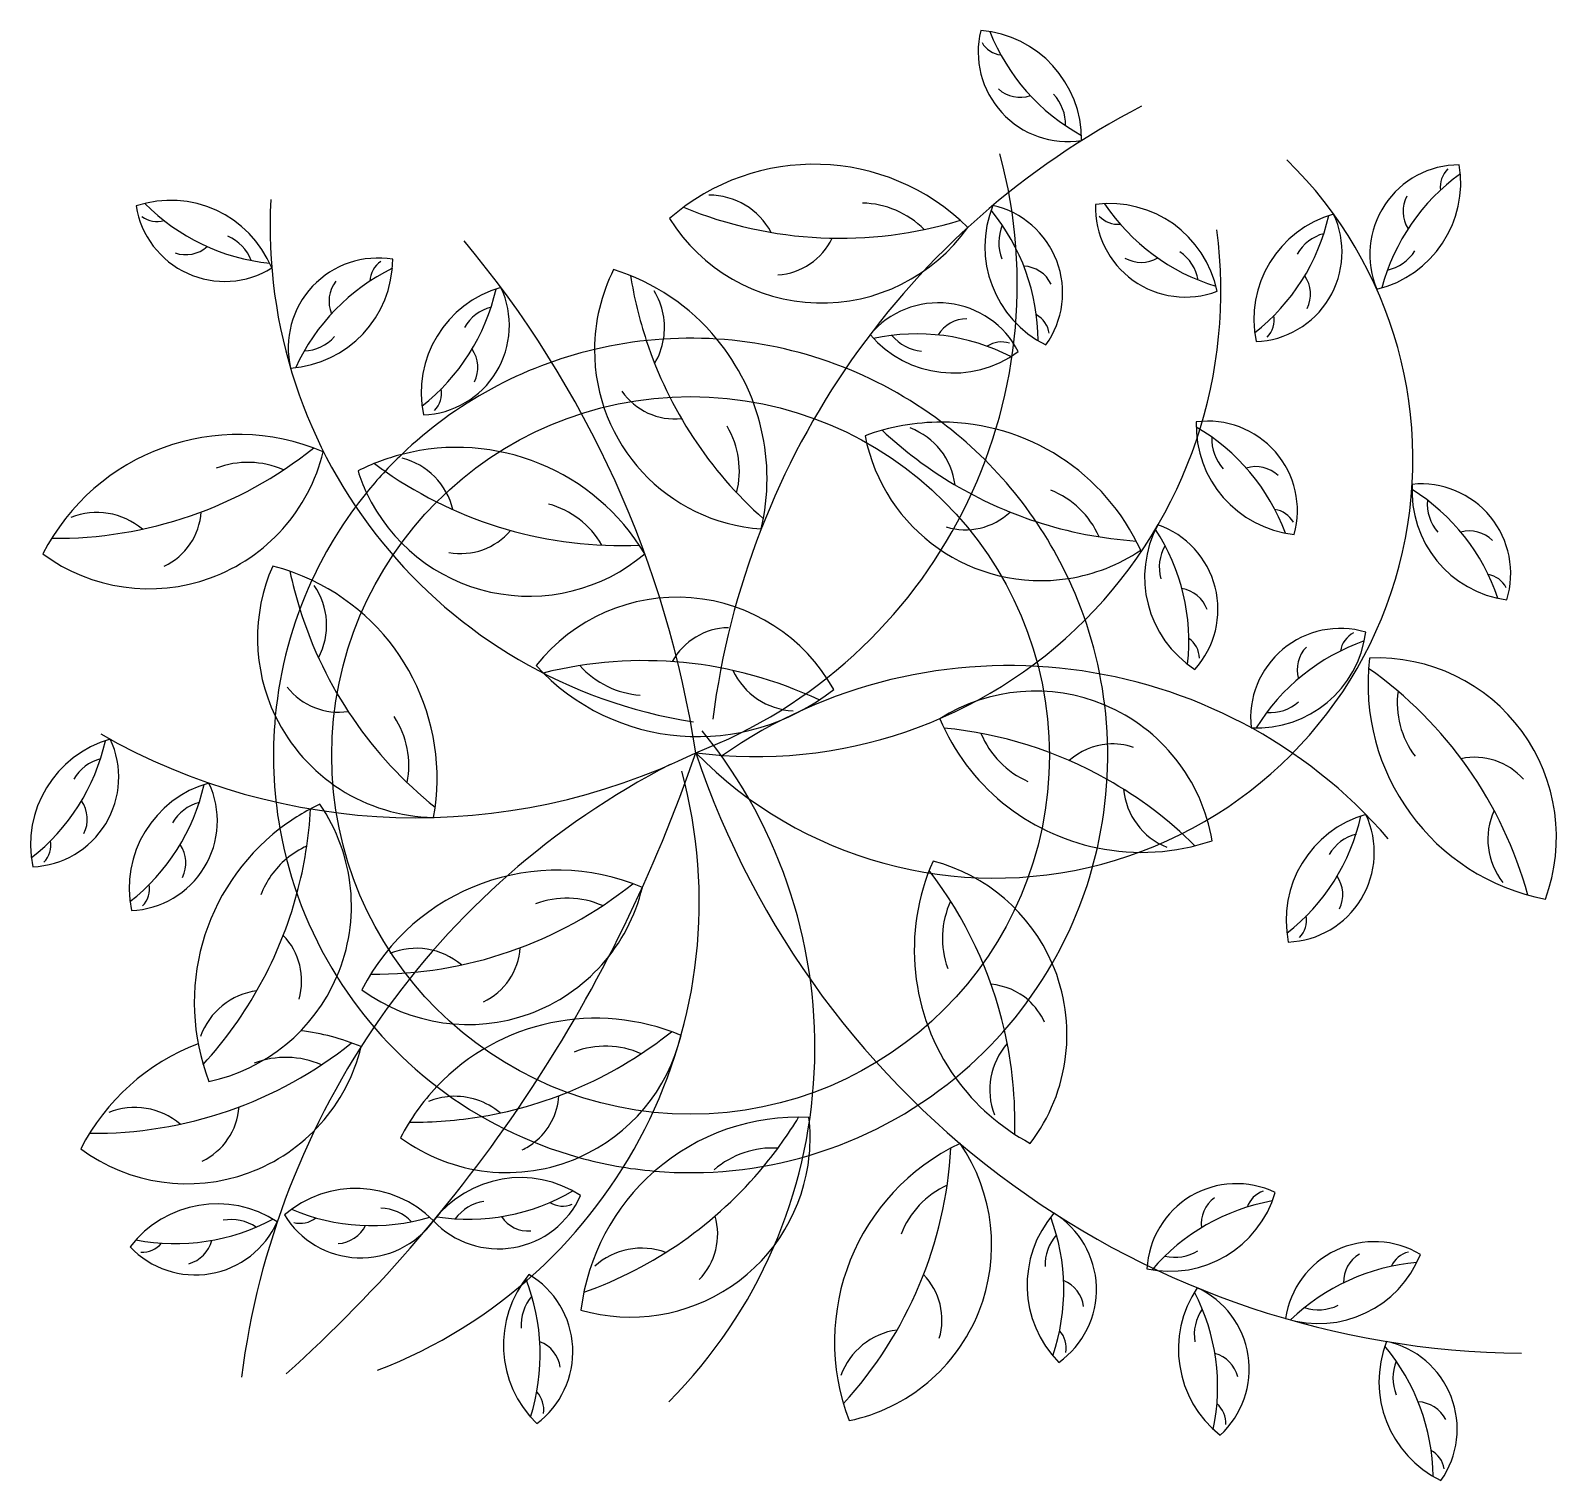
# Model space of a CAD drawing. Extents: x 7.748 to 8.271, y 4.635 to 5.132.
import ezdxf

# ---------------------------------------------------------------- set-up
doc = ezdxf.new("R2010")
doc.units = 0
doc.header["$MEASUREMENT"] = 0
doc.layers.add('VEGET', color=64, linetype='CONTINUOUS')
doc.layers.add('VEGET-I', color=62, linetype='CONTINUOUS')

msp = doc.modelspace()

# ---------------------------------------------------------------- linework, layer by layer
at = {"layer": 'VEGET'}
for centre, radius, start, end in [((8.10351128909835, 5.124710928726452), 0.0307167645179186, 166.1542876011256, 278.8337853738938), ((8.070665156436966, 5.094619282118281), 0.03756416621039793, 359.602272109853, 85.38580086517125), ((8.016523215754882, 5.011113232079275), 0.07512833242079586, 45.41565005599082, 131.1991788113091), ((8.237706115383425, 5.055334834110183), 0.0307167645179186, 90.14494763204577, 202.824445404814), ((8.20056612969809, 5.079931522702213), 0.03756416621039793, 283.5929321407732, 9.376460896091485), ((7.796081357149173, 5.036313189255242), 0.03756416621039793, 22.54554657667575, 108.329075331994), ((7.814598759677901, 5.076828389242275), 0.0307167645179186, 189.0975620679483, 301.7770598407165), ((8.112642747765861, 5.058023878765274), 0.03756416621039793, 157.9229997268643, 243.7065284821826), ((8.071003771122836, 5.042194436244391), 0.0307167645179186, 324.4750152181369, 77.15451299090508), ((8.143721565730868, 5.071463622259938), 0.0307167645179186, 178.1182235461623, 290.7977213189305), ((8.117826784766278, 5.035216747288486), 0.03756416621039793, 11.56620805488977, 97.349736810208), ((8.019154736328215, 5.100167022594182), 0.0614335290358372, 211.9676655472634, 324.6471633200316), ((8.20480330915765, 5.033009488850216), 0.03756416621039793, 105.7875212396781, 191.5710499949964), ((8.166748672438572, 5.056165918855275), 0.0307167645179186, 272.3395367309507, 25.01903450371887), ((7.867104638101359, 5.023390800334504), 0.0307167645179186, 80.41768232755739, 193.0971801003255), ((7.834654425160876, 5.053908980269054), 0.03756416621039793, 273.8656668362848, 359.649195591603), ((8.002764538763872, 5.022590900926601), 0.0614335290358372, 153.302651416127, 179.7924889406747), ((7.925331507676584, 4.97852699049827), 0.07512833242079586, 39.55634846936015, 72.53416468017271), ((7.919493362030805, 5.007883420001508), 0.03756416621039793, 105.7875212396781, 191.5710499949964), ((7.881438725311727, 5.031039850006567), 0.0307167645179186, 272.3395367309507, 25.01903450371887), ((8.059205001330746, 5.00805914788082), 0.0307167645179186, 27.14486910981784, 139.824366882586), ((7.974249254556666, 4.883719407253474), 0.1429360780590317, 53.01292622888547, 86.38752279866878), ((8.064259671333255, 5.052317773453311), 0.03756416621039793, 220.5928536185452, 306.3763823738635), ((7.974249254556666, 4.883719407253474), 0.1429360780590317, 103.3145958777476, 133.8294237852581), ((7.819215689912787, 4.91855368522554), 0.07512833242079586, 67.14170924277781, 152.925237998096), ((8.060149356800817, 4.922764366683344), 0.07512833242079586, 24.56389524177723, 89.9273807612339), ((8.185040311528212, 4.996815407859446), 0.03756416621039793, 178.2125295917951, 263.9960583471133), ((8.15147402177476, 4.967529236744265), 0.0307167645179186, 344.7645450830677, 97.44404285583585), ((7.788695298786639, 5.002255586226102), 0.0614335290358372, 233.6937247340504, 346.3732225068185), ((7.894139560570598, 4.914115654095033), 0.07512833242079586, 104.5511070129806, 116.7696234323313), ((7.950438544175076, 5.096884666431158), 0.1412382219482362, 233.2365366768906, 235.0818884406167), ((7.918879337513373, 4.999704473121951), 0.0614335290358372, 197.5381101682857, 205.0175340974186), ((7.974249254556666, 4.883719407253474), 0.1429360780590317, 140.9729111904045, 155.1796021974978), ((8.259008516467132, 4.974223959878913), 0.03756416621039793, 176.3967428752659, 262.1802716305842), ((8.224531115355564, 4.946016080855627), 0.0307167645179186, 342.9487583665385, 95.62825613930664), ((8.167381588964194, 4.9448088515905), 0.03756416621039793, 151.4722499320486, 237.2557786873668), ((8.124227813266087, 4.933757730860101), 0.0307167645179186, 318.0242654233211, 70.70376319608928), ((8.094307331669775, 5.005048844310979), 0.0614335290358372, 278.7899887816069, 303.795408505818), ((7.887301794239564, 4.923893781713696), 0.0614335290358372, 156.2790472777481, 205.7176406626848), ((7.812261218035764, 4.875868638001233), 0.07512833242079586, 64.57462315094168, 75.51056054179381), ((7.974249254556666, 4.883719407253474), 0.1429360780590317, 6.935713549567378, 25.09293421656403), ((8.196850357143434, 4.896502373843729), 0.0307167645179186, 73.52091510894545, 186.2004128817136), ((8.16829959830125, 4.93069637618238), 0.03756416621039793, 266.9688996176728, 352.7524283729911), ((8.281494403392237, 4.908183104082115), 0.07512833242079586, 173.2045883441172, 258.9881170994354), ((8.209505091982354, 4.855694614407412), 0.0614335290358372, 339.7566038353898, 92.43610160815797), ((8.092365456279815, 4.844332766905296), 0.0614335290358372, 9.53740362022625, 67.23291865492051), ((7.974249254556666, 4.883719407253474), 0.1429360780590317, 174.5739686251791, 190.1072052633939), ((7.785649709554017, 4.853109023539199), 0.03756416621039793, 105.7875212396781, 191.5710499949964), ((7.747595072834939, 4.876265453544258), 0.0307167645179186, 272.3395367309507, 25.01903450371887), ((7.819453522075467, 4.838127468044777), 0.03756416621039793, 105.7875212396781, 191.5710499949964), ((7.781398885356388, 4.861283898049837), 0.0307167645179186, 272.3395367309507, 25.01903450371887), ((8.21585468355499, 4.827331588325832), 0.03756416621039793, 105.7875212396781, 191.5710499949964), ((8.177800046835912, 4.850488018330891), 0.0307167645179186, 272.3395367309507, 25.01903450371887), ((7.879319622891436, 4.799072876942658), 0.07512833242079586, 127.5509726138402, 201.0871258124441), ((8.128777131478406, 4.925645080947104), 0.07512833242079586, 258.3721725477225, 288.768916884272), ((7.974249254556666, 4.883719407253474), 0.1429360780590317, 330.1060911452025, 347.2026463133049), ((8.041782832060626, 4.788091545094669), 0.0614335290358372, 322.6475807872932, 23.3908102111148), ((7.796601027378347, 4.832165723026713), 0.0614335290358372, 281.8556125483984, 336.77332614563), ((7.974249254556666, 4.883719407253474), 0.1429360780590317, 212.0173153686607, 232.5331715307459), ((7.832193506777217, 4.714719168441655), 0.07512833242079586, 67.14170924277781, 83.51903384999068), ((7.832193506777217, 4.714719168441655), 0.07512833242079586, 110.7881768265292, 152.925237998096), ((7.801673115651068, 4.798421069442217), 0.0614335290358372, 233.6937247340504, 346.3732225068185), ((7.941792704306741, 4.718550652922315), 0.07512833242079586, 136.4951108913771, 152.925237998096), ((7.974249254556666, 4.883719407253474), 0.1429360780590317, 286.5298399696692, 309.4068644633019), ((8.126028011610117, 4.817078649611594), 0.07512833242079586, 215.6618812769293, 241.8790940513389), ((7.911272313180593, 4.802252553922877), 0.0614335290358372, 233.6937247340504, 293.7078439073748), ((8.098699715950348, 4.682859305243543), 0.07512833242079586, 115.3035970571259, 201.0871258124441), ((8.01598112043726, 4.715952151327598), 0.0614335290358372, 281.8556125483984, 34.53511032116663), ((7.974249254556666, 4.883719407253474), 0.1429360780590317, 254.4674826304002, 265.0492942194222), ((7.953781504729237, 4.752738005581825), 0.0614335290358372, 253.8423905037192, 354.3507919894153), ((7.916016619770345, 4.701510129579284), 0.03756416621039793, 56.88301388626454, 142.6665426415827), ((8.011265833289983, 4.684671461115978), 0.07512833242079586, 131.063841148993, 173.0739037677648), ((7.859509776570937, 4.697806336711621), 0.03756416621039793, 44.83373741128603, 130.6172661666043), ((7.908453735032146, 4.745409769678457), 0.0307167645179186, 223.435029377542, 336.1145271503102), ((8.161303564212137, 4.706294778770109), 0.0307167645179186, 64.43240648235557, 177.1119042551237), ((8.138512531161002, 4.744569371372283), 0.03756416621039793, 257.880390991083, 343.6639197464012), ((7.812039732764924, 4.692547053542335), 0.03756416621039793, 56.74033805000426, 142.5238668053225), ((8.127119876340384, 4.702263742326585), 0.03756416621039793, 139.0039440576274, 224.7874728129457), ((8.08259792546836, 4.700790135544073), 0.0307167645179186, 305.5559595489, 58.23545732166818), ((7.804586188626258, 4.736465390329755), 0.0307167645179186, 223.2923535412768, 335.971851314045), ((7.861277689355826, 4.742317572492997), 0.0307167645179186, 211.3857529025586, 324.0652506753268), ((8.208522593002058, 4.686410852161845), 0.0307167645179186, 59.09073229908775, 171.7702300718559), ((8.189393701470069, 4.726640954512667), 0.03756416621039793, 252.5387168078152, 338.3222455631334), ((7.947677631896869, 4.681790346780514), 0.03756416621039793, 140.0899068012412, 225.8734355565595), ((7.903191606335155, 4.67947320282236), 0.0307167645179186, 306.6419222925138, 59.32142006528197), ((8.178956986894722, 4.680307349217415), 0.03756416621039793, 145.9256198415661, 231.7091485968843), ((8.13493710784536, 4.673479035012584), 0.0307167645179186, 312.4776353328387, 65.15713310560685), ((8.24768704475905, 4.669165820107766), 0.03756416621039793, 158.4699720153336, 244.2535007706518), ((8.206201078447398, 4.652939599796531), 0.0307167645179186, 325.0219875066061, 77.70148527937427)]:
    msp.add_arc(centre, radius, start, end, dxfattribs=at)
at = {"layer": 'VEGET-I'}
msp.add_circle((7.974249254556666, 4.883719407253474), 0.1229360780590317, dxfattribs=at)
for centre, radius, start, end in [((8.142286500017676, 5.157974668629603), 0.07061911097411812, 201.8527141097305, 241.1384670254125), ((8.081629237694607, 5.132350176355963), 0.008730457211267095, 210.4160774011757, 262.8992221293759), ((8.087169101261175, 5.12032053232013), 0.0111484449818184, 227.9910730514298, 288.4689601728007), ((8.087585908855988, 5.099802866544472), 0.01516172537137463, 358.7212638647947, 43.35471405616077), ((8.255336011996242, 4.861187238603953), 0.275698193365916, 117.3310264303958, 172.7136211872591), ((7.91422336858577, 5.045093349008941), 0.1719429447657858, 291.0544237845417, 15.08739895610691), ((8.078337005268914, 4.985128165591655), 0.1434362620208351, 224.4792691155221, 45.69938948375248), ((8.279357530715373, 5.025751849557768), 0.07061911097411812, 125.8433741406507, 165.1291270563327), ((8.239828459698327, 5.078414650673364), 0.008730457211267095, 134.406737432096, 186.8898821602961), ((7.837339654343017, 5.122576013049559), 0.07061911097411812, 224.7959885765533, 264.0817414922352), ((8.002121665136956, 5.065019383430561), 0.1719429447657858, 176.9672268491299, 261.0002020206952), ((7.980676303045743, 5.051737661085307), 0.02392386835213443, 27.82557946393284, 90.330660698897), ((8.032676645861217, 5.042605966725811), 0.03032345074274926, 44.53464181093248, 89.16809200229858), ((8.174759072991279, 5.11204276120155), 0.07061911097411812, 213.8166500547673, 253.1024029704492), ((8.229495011281877, 5.070130794820582), 0.0111484449818184, 151.98173308235, 212.4596202037209), ((7.791469841719477, 5.075333253110147), 0.008730457211267095, 233.3593518679984, 285.8424965961987), ((8.025502117386605, 5.202145864764657), 0.1412382219482362, 247.6660920558683, 286.9518449715503), ((8.022683297125175, 5.025607538800202), 0.07061911097411812, 0.1734417267418387, 39.45919464242385), ((8.12073124501725, 5.074400871222163), 0.008730457211267095, 222.3800133462125, 274.8631580744127), ((8.123994972610994, 5.084132229395565), 0.07061911097411812, 308.0379632395557, 347.3237161552376), ((7.809642867127918, 5.047682747603118), 0.01516172537137463, 21.66453833161741, 66.29798852298352), ((7.996543974585839, 5.042695028945313), 0.1593958047964342, 262.592808710896, 7.613956994457649), ((8.095003992181702, 5.059457653981845), 0.01516172537137463, 157.041991481806, 201.6754416731721), ((8.195108617631199, 5.047814703003895), 0.01516172537137463, 104.9065129946198, 149.5399631859859), ((7.801260844525303, 5.066414806607455), 0.0111484449818184, 250.9343475182526, 311.4122346396235), ((7.623303298837564, 4.830666034047012), 0.356795792642309, 8.699045677419722, 39.9955131713604), ((8.002670274568704, 5.070609734894873), 0.0222968899636368, 273.8044509975676, 334.2823381189386), ((8.133305453089692, 5.043795339064708), 0.01516172537137463, 10.68519980983143, 55.31865000119755), ((8.209686767942113, 5.064765924529011), 0.01516172537137463, 282.7119238957149, 327.345374087081), ((7.873095999341982, 5.045780214540004), 0.008730457211267095, 124.6794721276074, 177.1626168558077), ((8.08781187408825, 5.040237306045803), 0.0111484449818184, 26.31180066844117, 86.78968778981208), ((8.128644469889798, 5.063780923195851), 0.0111484449818184, 239.9550089964666, 300.4328961178375), ((7.903158943950316, 4.987195767471795), 0.07061911097411812, 116.1161088361623, 155.4018617518443), ((7.86151148581788, 5.039361377388698), 0.0111484449818184, 142.2544677778616, 202.7323548992325), ((8.093169791044343, 5.070202494649511), 0.1412382219482362, 189.001077924732, 198.3029110199117), ((8.175520342241805, 5.041695241857526), 0.0111484449818184, 334.1763221812549, 34.65420930262585), ((7.838685025484147, 5.059006160546857), 0.07061911097411812, 308.0379632395557, 347.3237161552376), ((7.941388660229017, 5.030271683315511), 0.02392386835213443, 350.5780520046526, 31.66564656776066), ((7.909798670504354, 5.022688634155187), 0.01516172537137463, 104.9065129946198, 149.5399631859859), ((8.068660554833198, 5.022092507844578), 0.0111484449818184, 88.98165456012207, 149.4595416814929), ((8.088516004368703, 5.027012079223052), 0.008730457211267095, 8.736805018187068, 61.21994974638724), ((8.165511690366207, 5.033021758612707), 0.008730457211267095, 316.6013265310008, 9.084471259201022), ((7.841081582012765, 5.037420406506277), 0.01516172537137463, 272.9846585912265, 317.6181087825926), ((7.974249254556666, 4.883719407253474), 0.1429360780590317, 86.38752279866878, 103.3145958777476), ((8.093169791044343, 5.070202494649511), 0.1412382219482362, 198.3029110199117, 228.2868308404139), ((7.941388660229017, 5.030271683315511), 0.02392386835213443, 329.1605653327965, 350.5780520046526), ((7.925331507676584, 4.97852699049827), 0.07512833242079586, 346.7506359248545, 39.55634846936015), ((8.051755646684526, 4.957517081346718), 0.07061911097411812, 62.84329561842272, 102.1290485341047), ((8.05488768695912, 5.037306200623647), 0.01516172537137463, 219.7118453734869, 264.345295564853), ((8.080732804389962, 5.016646113201856), 0.008730457211267095, 71.40665890986789, 123.8898036380681), ((7.890210395114959, 5.016569173008818), 0.0111484449818184, 334.1763221812549, 34.65420930262585), ((8.002764538763872, 5.022590900926601), 0.0614335290358372, 179.7924889406747, 265.9821491888952), ((7.880201743239361, 5.007895689763998), 0.008730457211267095, 316.6013265310008, 9.084471259201022), ((7.968945842323929, 5.02129996841732), 0.0222968899636368, 215.1394368664313, 275.6173239878022), ((7.960631199610894, 4.98110718216947), 0.03032345074274926, 345.8696276797961, 30.50307787116224), ((8.060149356800817, 4.922764366683344), 0.07512833242079586, 89.9273807612339, 110.3474239970954), ((8.136538483130812, 5.098089176119319), 0.1412382219482362, 226.8143372416547, 251.8780484363398), ((8.041110570287703, 4.973487832564047), 0.02392386835213443, 6.97382464971925, 69.47890588468344), ((7.974249254556666, 4.883719407253474), 0.1429360780590317, 25.09293421656403, 53.01292622888547), ((8.111903464387957, 4.93521570455912), 0.07061911097411812, 20.46297159167263, 59.74872450735457), ((7.756842352024845, 5.099339896386505), 0.1412382219482362, 269.3921512426553, 308.6779041583373), ((7.894139560570598, 4.914115654095033), 0.07512833242079586, 30.98609467701311, 104.5511070129806), ((8.094307331669775, 5.005048844310979), 0.0614335290358372, 191.1159107330498, 278.7899887816069), ((8.16799881785368, 4.992043730662664), 0.01516172537137463, 177.3315213467368, 221.9649715381028), ((7.822564006207162, 4.953788815673861), 0.03032345074274926, 66.26070099771947, 110.8941511890856), ((7.974249254556666, 4.883719407253474), 0.142936078059032, 133.829423785258, 140.9729111904045), ((7.869546628353585, 4.962391249045402), 0.02392386835213443, 13.39602408495513, 75.90110531991932), ((7.950438544175076, 5.096884666431158), 0.1412382219482362, 235.0818884406167, 272.5222895925726), ((8.16791788370235, 4.971521991284243), 0.0111484449818184, 46.60133053337197, 107.0792176547428), ((7.918879337513373, 4.999704473121951), 0.0614335290358372, 205.0175340974186, 310.2176079410538), ((8.086454688289297, 4.946444636424175), 0.03032345074274926, 23.68288699671889, 68.31633718808499), ((8.183956536123333, 4.914972613035327), 0.07061911097411812, 18.64718487514345, 57.93293779082538), ((7.784323022848866, 4.968695879154012), 0.0222968899636368, 295.5305101843546, 356.0083973057255), ((7.917631085041815, 4.940589677547004), 0.03032345074274926, 30.10508643195476, 74.73853662332087), ((8.173164360290425, 4.95936152635169), 0.008730457211267095, 29.02633488311778, 81.509479611318), ((8.241824383785614, 4.969994658055524), 0.01516172537137463, 175.5157346302076, 220.1491848215737), ((7.770877270779836, 4.943022903001553), 0.02392386835213443, 49.55163865071983, 112.056719885684), ((8.068381574338634, 4.983295089636274), 0.0222968899636368, 252.952696183354, 313.430583304725), ((8.136538483130812, 5.098089176119319), 0.1412382219482362, 251.8780484363398, 266.1000901573367), ((7.895549516897098, 4.975187332064051), 0.0222968899636368, 259.3748956185899, 319.8527827399608), ((8.074349742745106, 4.922704611151768), 0.07061911097411812, 353.7226919319261, 33.00844484760805), ((8.241093235318495, 4.949485787794788), 0.0111484449818184, 44.78554381684271, 105.2634309382136), ((8.150015591329492, 4.948215247938688), 0.01516172537137463, 150.5912416869902, 195.2246918783563), ((7.97511288040482, 4.976135399636659), 0.1412382219482362, 191.9774737863531, 197.445269514536), ((7.974249254556666, 4.883719407253474), 0.1429360780590317, 155.1796021974978, 174.5739686251791), ((7.812261218035764, 4.875868638001233), 0.07512833242079586, 349.7270317864755, 64.57462315094168), ((7.82560988995677, 4.928377288153261), 0.02392386835213443, 332.1369611944176, 34.64204242938178), ((8.245951759140274, 4.937165188367882), 0.008730457211267095, 27.2105481665886, 79.69369289478881), ((7.969596443700161, 4.876486732556033), 0.0614335290358372, 29.08887191074672, 141.7683696835149), ((8.140709618842223, 4.929924616087415), 0.0111484449818184, 19.86105087362545, 80.33893799499627), ((7.97511288040482, 4.976135399636659), 0.1412382219482362, 197.445269514536, 231.263226702035), ((7.987544566528586, 4.905178815481054), 0.0222968899636368, 90.92565736105101, 151.4035444824219), ((8.205486904926273, 4.918010333309375), 0.008730457211267095, 117.7827049089955, 170.2658496371957), ((8.139923448543794, 4.91670401246175), 0.008730457211267095, 2.286055223371264, 54.76919995157144), ((8.228297448925115, 4.856239813161909), 0.07061911097411812, 109.2193416175504, 148.5050945332324), ((8.193215436307696, 4.913029020037923), 0.0111484449818184, 135.3577005592497, 195.8355876806206), ((7.95813536000761, 4.774955372586204), 0.1412382219482362, 64.78729841935169, 104.0730513350336), ((7.97669721765623, 4.965295974838725), 0.07512833242079586, 222.5368564194742, 308.3203851747924), ((7.958982504210939, 4.934654261974257), 0.03032345074274926, 221.6558481744159, 266.289298365782), ((8.083398350351775, 4.74255445166265), 0.1719429447657858, 40.9195451942872, 124.9525203658525), ((8.010458599604618, 4.922922463398467), 0.02392386835213443, 204.9467858274162, 267.4518670623804), ((8.125024546787483, 4.798222786697582), 0.1412382219482362, 15.45503034399473, 54.74078325967666), ((7.853595749939223, 4.920848570183442), 0.0222968899636368, 218.1158327280524, 278.5937198494233), ((8.092365456279815, 4.844332766905296), 0.0614335290358372, 67.23291865492051, 122.2169013929944), ((8.246708448327194, 4.901651414413282), 0.03032345074274926, 172.3235800990589, 216.957030290425), ((7.974249254556666, 4.883719407253474), 0.1429360780590317, 347.2026463133049, 6.935713549567378), ((8.1727002874755, 4.913555333485946), 0.01516172537137463, 266.0878913726145, 310.7213415639806), ((7.887301794239564, 4.923893781713696), 0.0614335290358372, 205.7176406626848, 268.9585450505163), ((7.847379315786354, 4.880278269516158), 0.03032345074274926, 348.8460235414172, 33.47947373278335), ((8.128777131478406, 4.925645080947104), 0.07512833242079586, 202.9853881289537, 258.3721725477225), ((7.704841373007358, 4.904231764084548), 0.07061911097411812, 308.0379632395557, 347.3237161552376), ((7.880164527870049, 5.079948478030137), 0.2175613989349242, 240.2296392144365, 296.1341251952263), ((7.844898969057121, 4.783598337130102), 0.1719429447657858, 315.1302977977441, 39.16327296930936), ((8.047587380235615, 4.752491069389896), 0.1412382219482362, 60.58676392136584, 84.52158304451315), ((8.101829469998954, 4.902698421484207), 0.03032345074274926, 202.1043798838953, 246.7378300752614), ((7.497976818351108, 5.047146069470274), 0.504888827083524, 311.9854321626831, 341.2229745502544), ((8.262105035888561, 4.980695018101994), 0.3018074794705684, 198.5602099890666, 269.396402221445), ((8.118880618585056, 4.865364098379249), 0.0222968899636368, 94.49580510617656, 131.8520761919014), ((8.118880618585056, 4.865364098379249), 0.0222968899636368, 71.37418907053046, 94.49580510617656), ((7.775955018027565, 4.867914237692878), 0.01516172537137463, 104.9065129946198, 149.5399631859859), ((8.093836822440824, 4.635717704555401), 0.275698193365916, 117.3310264303958, 172.7136211872591), ((7.805240251817464, 4.833559557032051), 0.1719429447657858, 291.0544237845417, 15.08739895610691), ((8.242964356080787, 4.860778744778658), 0.0222968899636368, 41.59338928569407, 102.071276407065), ((7.738645185528808, 4.889250208590126), 0.07061911097411812, 308.0379632395557, 347.3237161552376), ((8.047587380235615, 4.752491069389896), 0.1412382219482362, 45.23583012883122, 60.58676392136584), ((7.75636674263817, 4.861794776546509), 0.0111484449818184, 334.1763221812549, 34.65420930262585), ((8.146411430990064, 4.874416408667062), 0.02392386835213443, 185.3953175368957, 247.9003987718599), ((7.809758830549015, 4.852932682198456), 0.01516172537137463, 104.9065129946198, 149.5399631859859), ((7.879319622891436, 4.799072876942658), 0.07512833242079586, 115.3035970571259, 127.5509726138402), ((7.703023250344439, 4.873192216200309), 0.1412382219482362, 344.8922058616972, 356.8397919726853), ((7.796601027378347, 4.832165723026713), 0.0614335290358372, 336.77332614563, 34.53511032116661), ((8.13504634700833, 4.878454328871181), 0.07061911097411812, 308.0379632395557, 347.3237161552376), ((8.271355357501427, 4.854961443724074), 0.02392386835213443, 155.6145177520592, 218.1195989870234), ((7.974249254556666, 4.883719407253474), 0.1429360780590317, 190.1072052633939, 212.0173153686607), ((7.746358090762572, 4.853121293301689), 0.008730457211267095, 316.6013265310008, 9.084471259201022), ((7.79017055515962, 4.846813221052087), 0.0111484449818184, 334.1763221812549, 34.65420930262585), ((7.855301728064266, 4.825070306965418), 0.03032345074274926, 114.4225888120675, 130.0790151020577), ((8.206159992028539, 4.84213680247951), 0.01516172537137463, 104.9065129946198, 149.5399631859859), ((7.855301728064266, 4.825070306965418), 0.03032345074274926, 130.0790151020577, 159.0560390034337), ((8.126028011610117, 4.817078649611594), 0.07512833242079586, 156.0955652960207, 215.6618812769293), ((8.041782832060626, 4.788091545094669), 0.0614335290358372, 23.3908102111148, 75.32707856006138), ((7.928548752660611, 4.769261624661433), 0.07512833242079586, 67.14170924277781, 152.925237998096), ((7.944133144669761, 4.758016438291913), 0.1412382219482362, 12.91077737012889, 37.6317602115801), ((8.186571716639143, 4.836017341333141), 0.0111484449818184, 334.1763221812549, 34.65420930262585), ((7.780161903284022, 4.838139737807268), 0.008730457211267095, 316.6013265310008, 9.084471259201022), ((7.898028361534463, 4.852963525661995), 0.0614335290358372, 233.6937247340504, 346.3732225068185), ((7.866175414772669, 4.950047835822398), 0.1412382219482362, 269.3921512426553, 308.6779041583373), ((7.703023250344439, 4.873192216200309), 0.1412382219482362, 317.5540390570034, 344.8922058616972), ((7.931897068954986, 4.804496755109754), 0.03032345074274926, 66.26070099771947, 110.8941511890856), ((8.090859886676272, 4.821069718184661), 0.03032345074274926, 155.2145570509623, 199.8480072423284), ((8.176563064763545, 4.827343858088322), 0.008730457211267095, 316.6013265310008, 9.084471259201022), ((7.818687667432873, 4.806522964463284), 0.0222968899636368, 343.6923979987027, 44.17028512007363), ((7.880210333527661, 4.793730842437445), 0.02392386835213443, 49.55163865071983, 112.056719885684), ((7.89365608559669, 4.819403818589905), 0.0222968899636368, 295.5305101843546, 356.0083973057255), ((7.974249254556666, 4.883719407253474), 0.1429360780590317, 309.4068644633019, 330.1060911452025), ((8.075257117797154, 4.78310727683646), 0.0222968899636368, 48.64582490055729, 84.96225335896838), ((7.828846172421946, 4.779380843514221), 0.02392386835213443, 97.7135264650679, 160.2186077000321), ((8.075257117797154, 4.78310727683646), 0.0222968899636368, 24.4843662375975, 48.64582490055729), ((7.941792704306741, 4.718550652922315), 0.07512833242079586, 67.14170924277781, 136.4951108913771), ((7.944133144669761, 4.758016438291913), 0.1412382219482362, 358.3460072958982, 12.91077737012889), ((7.769820168889274, 4.89550537960262), 0.1412382219482362, 269.3921512426553, 308.6779041583373), ((7.879419366418799, 4.89933686408328), 0.1412382219482362, 279.4596374174524, 308.6779041583373), ((7.945141020601116, 4.753785783370636), 0.03032345074274926, 66.26070099771947, 110.8941511890856), ((7.911272313180593, 4.802252553922877), 0.0614335290358372, 293.7078439073748, 346.3732225068185), ((8.100680326933553, 4.769195037964391), 0.02392386835213443, 138.5054947039627, 201.0105759389268), ((7.835541823071591, 4.749954298889976), 0.03032345074274926, 66.26070099771947, 110.8941511890856), ((7.974249254556666, 4.883719407253474), 0.1429360780590317, 232.5331715307459, 254.4674826304002), ((7.797300839713295, 4.764861362370127), 0.0222968899636368, 295.5305101843546, 356.0083973057255), ((7.893454285173791, 4.743019870698327), 0.02392386835213443, 93.73780646841492, 112.056719885684), ((7.893454285173791, 4.743019870698327), 0.02392386835213443, 49.55163865071983, 93.73780646841492), ((7.90690003724282, 4.768692846850787), 0.0222968899636368, 308.2743780136784, 356.0083973057255), ((7.783855087644266, 4.739188386217667), 0.02392386835213443, 49.55163865071983, 112.056719885684), ((7.879419366418799, 4.89933686408328), 0.1412382219482362, 269.3921512426553, 279.4596374174524), ((8.011265833289983, 4.684671461115978), 0.07512833242079586, 87.2903750124466, 131.063841148993), ((7.890436502842276, 4.832908974346533), 0.1412382219482362, 320.4670113816025, 328.8265699280061), ((7.953781504729237, 4.752738005581825), 0.0614335290358372, 354.3507919894153, 6.521888276487335), ((7.90690003724282, 4.768692846850787), 0.0222968899636368, 295.5305101843546, 308.2743780136784), ((8.002272244423606, 4.718903624340348), 0.03032345074274926, 86.40936676738826, 131.0428169587544), ((7.922403343403351, 4.756978644501194), 0.1412382219482362, 317.5540390570034, 356.8397919726853), ((7.890436502842276, 4.832908974346533), 0.1412382219482362, 289.5408170123241, 320.4670113816025), ((7.974249254556666, 4.883719407253474), 0.1429360780590317, 265.0492942194222, 286.5298399696692), ((7.898142784809834, 4.795446532960026), 0.07061911097411812, 261.1303477260233, 300.4161006417053), ((8.074681821123178, 4.708856735266303), 0.03032345074274926, 114.4225888120675, 159.0560390034337), ((8.160324827426994, 4.723188113497615), 0.0111484449818184, 126.2691919326598, 186.7470790540306), ((8.173229082358382, 4.726168487405504), 0.008730457211267095, 108.6941962824057, 161.1773410106059), ((7.864969070729535, 4.793272131442483), 0.07061911097411812, 247.0841794111635, 286.3699323268455), ((7.867745997019012, 4.713469863857831), 0.01516172537137463, 43.95272916622769, 88.58617935759379), ((7.905806290123692, 4.715964560679678), 0.01516172537137463, 98.91410069527498, 143.5475508866411), ((7.930434938805353, 4.738060690915657), 0.008730457211267095, 239.3695926220598, 291.8527373502598), ((8.185995978578205, 4.661570310668665), 0.07061911097411812, 100.1308329909605, 139.4165859066424), ((7.79768536354609, 4.787085267723874), 0.07061911097411812, 258.9907800498818, 298.2765329655637), ((7.816867102231732, 4.709572854961366), 0.01516172537137463, 55.85932980494593, 100.4927799963121), ((7.840443834733223, 4.732162141456092), 0.008730457211267095, 255.6475427026087, 308.130687430809), ((7.852885789930416, 4.727623399908468), 0.0111484449818184, 273.2225383528628, 333.7004254742338), ((7.918691880844212, 4.731936720497184), 0.0111484449818184, 213.799854578635, 274.2777417000059), ((7.96123668654512, 4.719726022912911), 0.0222968899636368, 315.6791759540234, 16.15706307539436), ((8.031509836755014, 4.700766348995105), 0.07061911097411812, 341.254386057505, 20.54013897318691), ((7.786295806896026, 4.722230074592355), 0.008730457211267095, 267.554143341327, 320.0372880695272), ((7.799406495341645, 4.720355968819735), 0.0111484449818184, 285.1291389915811, 345.607026112952), ((8.110898884959308, 4.709339111472038), 0.01516172537137463, 138.1229358125691, 182.7563860039352), ((7.957457029293609, 4.690992694802724), 0.02392386835213443, 69.70030442038862, 132.2053856553528), ((8.140150372364221, 4.726948392792125), 0.01516172537137463, 256.9993827460247, 301.6328329373907), ((8.20912078832963, 4.703321938651489), 0.0111484449818184, 120.927517749392, 181.4054048707629), ((8.22224646062149, 4.70508805044064), 0.008730457211267095, 103.3525220991378, 155.835666827338), ((8.038067760491785, 4.690309392764169), 0.0222968899636368, 343.6923979987027, 44.17028512007363), ((8.228944158721227, 4.639581875792929), 0.07061911097411812, 94.7891588076927, 134.0749117233746), ((7.852113144601819, 4.678481174022955), 0.07061911097411812, 342.3403488011188, 21.62610171680069), ((8.097863449637657, 4.693489008525126), 0.0111484449818184, 7.392744999204313, 67.87063212057517), ((7.931325458174907, 4.688557016899276), 0.01516172537137463, 139.2088985561829, 183.842348747549), ((8.084224224817797, 4.667298673436148), 0.07061911097411812, 348.1760618414436, 27.46181475712557), ((8.189384008371556, 4.708944024949232), 0.01516172537137463, 251.6577085627568, 296.2911587541229), ((8.162001547249744, 4.685376321142265), 0.01516172537137463, 145.0446115965078, 189.6780617878739), ((8.048226265480858, 4.663167271815106), 0.02392386835213443, 97.7135264650679, 160.2186077000321), ((8.094241498646063, 4.680749938897419), 0.008730457211267095, 349.8177493489501, 42.30089407715032), ((7.918592763135161, 4.672462706896125), 0.0111484449818184, 8.478707742818097, 68.95659486418894), ((8.15804115014692, 4.635892175349552), 0.07061911097411812, 0.720414015211075, 40.006166930893), ((8.150971250518243, 4.668070804927265), 0.0111484449818184, 14.3144207831429, 74.79230790451382), ((8.230035405642731, 4.670431144744617), 0.01516172537137463, 157.5889637702752, 202.2224139616413), ((7.915212899796582, 4.659657280398831), 0.008730457211267095, 350.9037120925639, 43.38685682076412), ((8.14891091285805, 4.65498808989211), 0.008730457211267095, 356.7394251328888, 49.22256986108899), ((8.223027098910823, 4.651143014347813), 0.0111484449818184, 26.85877295691041, 87.33666007828126), ((8.223857449384436, 4.637925112015898), 0.008730457211267095, 9.283777306656225, 61.76692203485644)]:
    msp.add_arc(centre, radius, start, end, dxfattribs=at)

doc.saveas('drawing.dxf')
